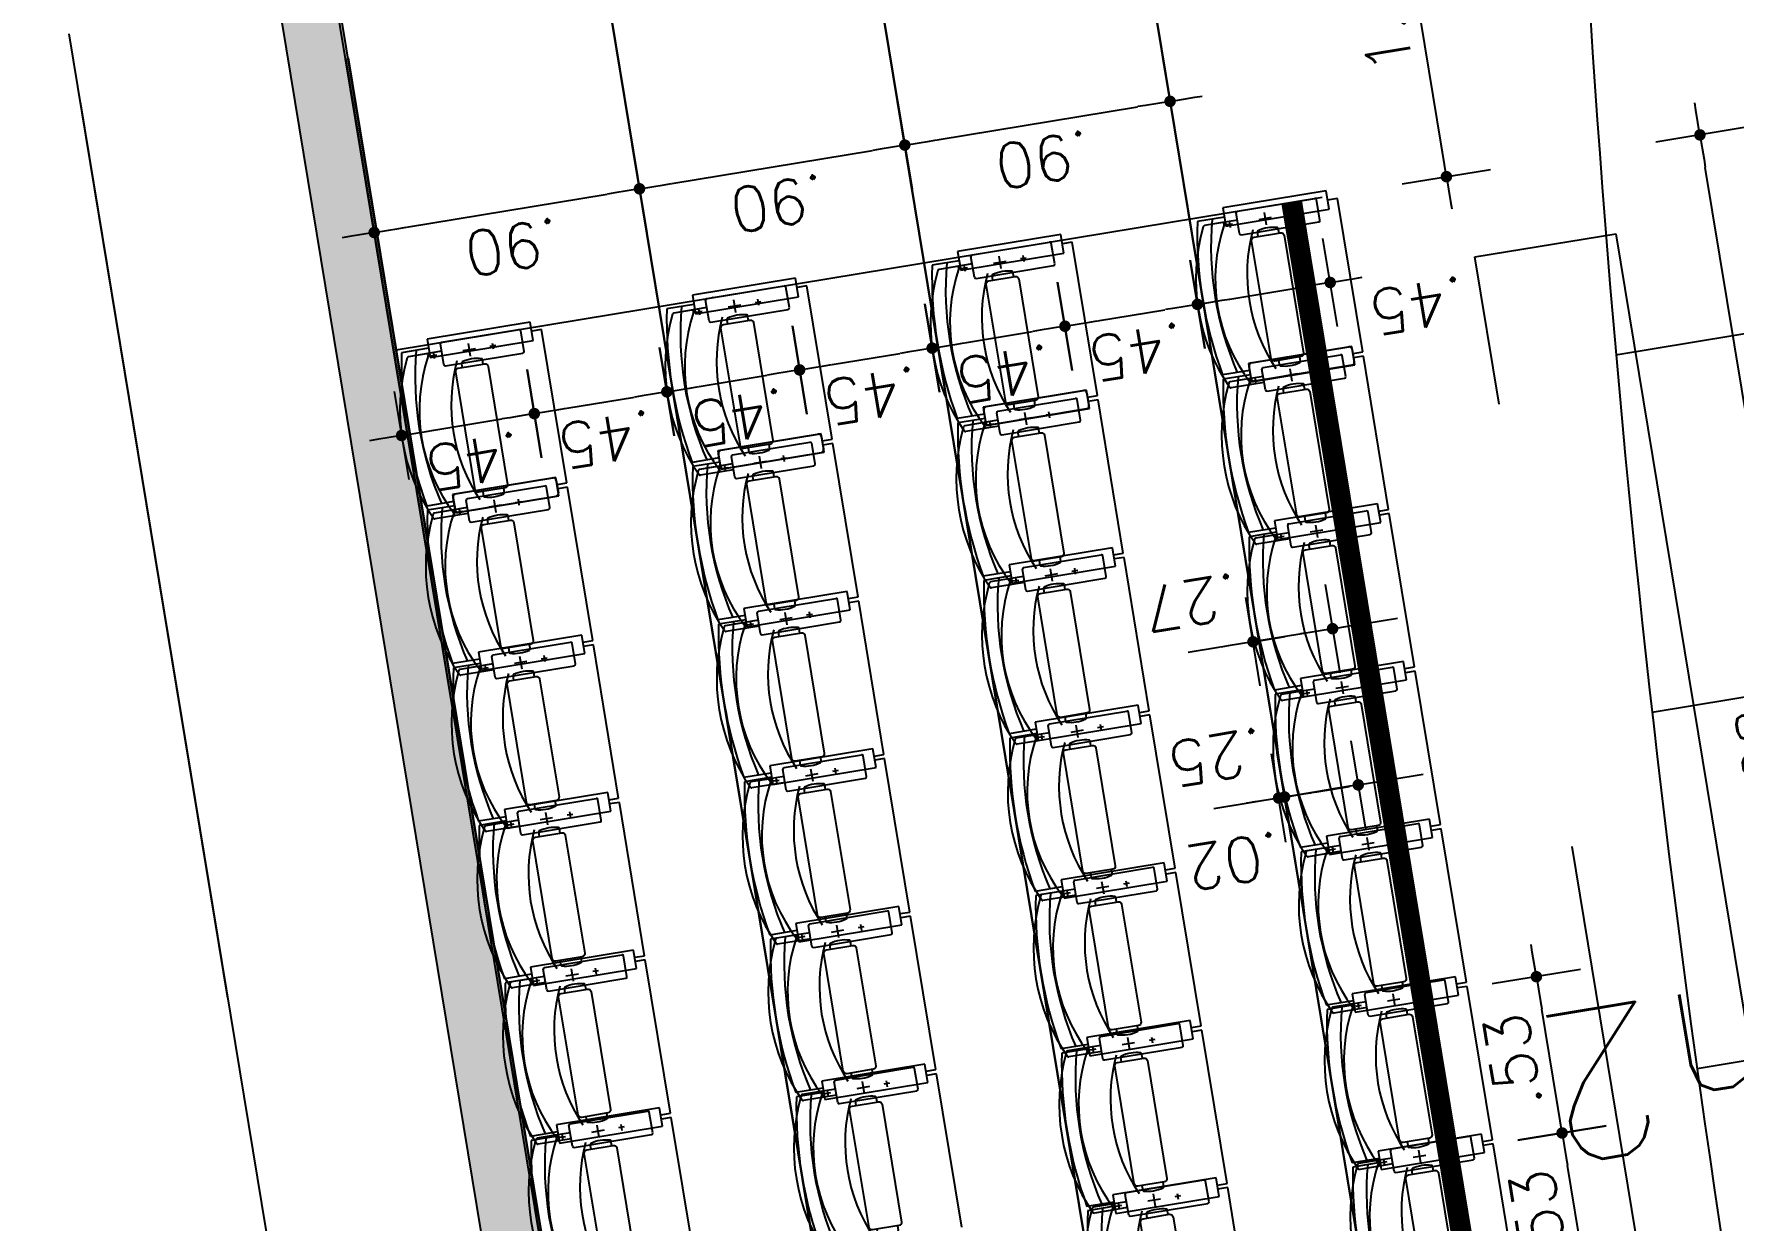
# Model space of a CAD drawing. Header units: millimetres. Extents: x 33242 to 33523, y 51624 to 51793.
# Drawn here: x 33270.62 to 33276.31, y 51650.98 to 51654.95 of the extents above; entities that cross this region are included whole.
import ezdxf

# ---------------------------------------------------------------- set-up
doc = ezdxf.new("R2010")
doc.units = ezdxf.units.MM
doc.header["$LTSCALE"] = 0.5
doc.linetypes.add('ACAD_ISO02W100', pattern=[15, 12, -3])
doc.linetypes.add('CACHE', pattern=[0.375, 0.25, -0.125])
doc.layers.get('0').update_dxf_attribs({"linetype": 'CONTINUOUS'})
for name, color, linetype in [('02-MURS-PORTEUR', 1, 'CONTINUOUS'), ('08-EQUI-MEUBLE', 8, 'CONTINUOUS'), ('10-ANN-SURF', 62, 'CONTINUOUS'), ('14-HACH-MURS', 253, 'CONTINUOUS'), ('QG-ACCOUDOIRS', 12, 'CONTINUOUS'), ('QG-ALLÉE', 86, 'CACHE'), ('QG-BLOCN', 12, 'CONTINUOUS'), ('QGI-AMO', 84, 'CONTINUOUS'), ('QGI-IMP-COT ALLEE', 7, 'CONTINUOUS')]:
    doc.layers.add(name, color=color, linetype=linetype)
doc.styles.add('COT', font='romans.shx')
doc.styles.add('SURF', font='romans.shx', dxfattribs={"height": 0.5})
doc.dimstyles.new('QGI-FAUTEUIL', dxfattribs={"dimtxt": 0.15, "dimasz": 0.11, "dimexe": 0, "dimexo": 0, "dimgap": 0.05, "dimtad": 1, "dimzin": 4, "dimdsep": 46, "dimtxsty": 'COT', "dimblk1": 'COTBLOC', "dimblk2": 'COTBLOC', "dimsah": 1, "dimcen": -0.1, "dimse1": 1, "dimse2": 1, "dimadec": 0, "dimazin": 0, "dimtfac": 1, "dimtmove": 2, "dimatfit": 3, "dimldrblk": 'COTBLOC', "dimfxl": 0, "dimtolj": 1, "dimarcsym": 0})

# ---------------------------------------------------------------- blocks, each defined once
blk = doc.blocks.new('AD')
for p, q in [((28, 38.33), (22, 38.33)), ((22, 38.33), (22, 3.33)), ((28, 3.33), (28, 38.33)), ((22, 3.33), (28, 3.33))]:
    blk.add_line(p, q)
blk = doc.blocks.new('AG')
blk.add_lwpolyline([(-28, 4.33), (-28, 37.33, -0.414214), (-27, 38.33), (-23, 38.33, -0.414214), (-22, 37.33), (-22, 4.33, -0.414214), (-23, 3.33), (-27, 3.33, -0.414214)], format="xyb", close=True)
blk = doc.blocks.new('COTBLOC')
for p, q in [((0, -1.3608), (0, 1.3608)), ((-0.76, 0), (-0.99, 0)), ((0, 0), (-0.76, 0)), ((0, 0), (0.76, 0)), ((0.76, 0), (0.99, 0))]:
    blk.add_line(p, q)
at = {"const_width": 0.15}
blk.add_lwpolyline([(-0.1, 0, 1), (0.1, 0, 1)], format="xyb", close=True, dxfattribs=at)
blk = doc.blocks.new('*D124')
at = {"layer": 'QGI-IMP-COT ALLEE', "color": 0, "lineweight": -2}
blk.add_line((33277.4759, 51650.5959), (33276.1068, 51658.9104), dxfattribs=at)
at = {"layer": 'QGI-IMP-COT ALLEE', "color": 0, "lineweight": -2, "xscale": 0.11, "yscale": 0.11, "zscale": 0.11}
for p, rotation in [((33276.0889, 51659.019), 99.35057366943255), ((33277.4937, 51650.4874), 279.3505736694325)]:
    blk.add_blockref('COTBLOC', p, dxfattribs=dict(at, rotation=rotation))
at = {"layer": 'QGI-IMP-COT ALLEE', "color": 0, "lineweight": -3, "insert": (33276.668, 51654.7329), "char_height": 0.15, "attachment_point": 5, "rotation": 99.3506, "style": 'COT'}
blk.add_mtext('\\A1;8.65', dxfattribs=at)
blk = doc.blocks.new('*D125')
at = {"layer": 'QGI-IMP-COT ALLEE', "color": 0, "lineweight": -2}
blk.add_line((33275.3285, 51654.5798), (33275.1693, 51655.5464), dxfattribs=at)
at = {"layer": 'QGI-IMP-COT ALLEE', "color": 0, "lineweight": -2, "xscale": 0.11, "yscale": 0.11, "zscale": 0.11}
for p, rotation in [((33275.1515, 51655.655), 99.35059935256359), ((33275.3464, 51654.4713), 279.3505993525636)]:
    blk.add_blockref('COTBLOC', p, dxfattribs=dict(at, rotation=rotation))
at = {"layer": 'QGI-IMP-COT ALLEE', "color": 0, "lineweight": -3, "insert": (33275.1256, 51655.0428), "char_height": 0.15, "attachment_point": 5, "rotation": 99.3506, "style": 'COT'}
blk.add_mtext('\\A1;1.20', dxfattribs=at)
blk = doc.blocks.new('*D126')
at = {"layer": 'QGI-IMP-COT ALLEE', "color": 0, "lineweight": -2}
blk.add_line((33272.7538, 51654.4487), (33273.4247, 51654.5592), dxfattribs=at)
at = {"layer": 'QGI-IMP-COT ALLEE', "color": 0, "lineweight": -2, "xscale": 0.11, "yscale": 0.11, "zscale": 0.11}
for p, rotation in [((33273.5333, 51654.577), 9.350573669432544), ((33272.6452, 51654.4308), 189.3505736694325)]:
    blk.add_blockref('COTBLOC', p, dxfattribs=dict(at, rotation=rotation))
at = {"layer": 'QGI-IMP-COT ALLEE', "color": 0, "lineweight": -3, "insert": (33273.1096, 51654.3806), "char_height": 0.15, "attachment_point": 5, "rotation": 189.3506, "style": 'COT'}
blk.add_mtext('\\A1;.90', dxfattribs=at)
blk = doc.blocks.new('*D127')
at = {"layer": 'QGI-IMP-COT ALLEE', "color": 0, "lineweight": -2}
blk.add_line((33273.2898, 51653.8427), (33273.5163, 51653.88), dxfattribs=at)
at = {"layer": 'QGI-IMP-COT ALLEE', "color": 0, "lineweight": -2, "xscale": 0.11, "yscale": 0.11, "zscale": 0.11}
for p, rotation in [((33273.6248, 51653.8978), 9.350573669432544), ((33273.1813, 51653.8248), 189.3505736694325)]:
    blk.add_blockref('COTBLOC', p, dxfattribs=dict(at, rotation=rotation))
at = {"layer": 'QGI-IMP-COT ALLEE', "color": 0, "lineweight": -3, "insert": (33273.4234, 51653.738), "char_height": 0.15, "attachment_point": 5, "rotation": 189.3506, "style": 'COT'}
blk.add_mtext('\\A1;.45', dxfattribs=at)
blk = doc.blocks.new('*D134')
at = {"layer": 'QGI-IMP-COT ALLEE', "color": 0, "lineweight": -2}
for p, q in [((33274.9131, 51652.4137), (33275.0216, 51652.4316)), ((33274.6763, 51652.3747), (33274.5677, 51652.3569)), ((33274.8046, 51652.3959), (33274.7848, 51652.3926))]:
    blk.add_line(p, q, dxfattribs=at)
at = {"layer": 'QGI-IMP-COT ALLEE', "color": 0, "lineweight": -2, "xscale": 0.11, "yscale": 0.11, "zscale": 0.11}
for p, rotation in [((33274.7848, 51652.3926), 9.350573669432544), ((33274.8046, 51652.3959), 189.3505736694325)]:
    blk.add_blockref('COTBLOC', p, dxfattribs=dict(at, rotation=rotation))
at = {"layer": 'QGI-IMP-COT ALLEE', "color": 0, "lineweight": -3, "insert": (33274.6345, 51652.1803), "char_height": 0.15, "attachment_point": 5, "rotation": 189.3506, "style": 'COT'}
blk.add_mtext('\\A1;.02', dxfattribs=at)
blk = doc.blocks.new('*D135')
at = {"layer": 'QGI-IMP-COT ALLEE', "color": 0, "lineweight": -2}
for p, q in [((33275.1598, 51652.4544), (33275.2683, 51652.4722)), ((33275.0512, 51652.4365), (33274.8046, 51652.3959)), ((33274.696, 51652.378), (33274.5875, 51652.3601))]:
    blk.add_line(p, q, dxfattribs=at)
at = {"layer": 'QGI-IMP-COT ALLEE', "color": 0, "lineweight": -2, "xscale": 0.11, "yscale": 0.11, "zscale": 0.11}
for p, rotation in [((33275.0512, 51652.4365), 189.3505736694325), ((33274.8046, 51652.3959), 9.350573669432544)]:
    blk.add_blockref('COTBLOC', p, dxfattribs=dict(at, rotation=rotation))
at = {"layer": 'QGI-IMP-COT ALLEE', "color": 0, "lineweight": -3, "insert": (33274.5773, 51652.5281), "char_height": 0.15, "attachment_point": 5, "rotation": 189.3506, "style": 'COT'}
blk.add_mtext('\\A1;.25', dxfattribs=at)
blk = doc.blocks.new('F-NEC45')
for p, q in [((9.2, 27.5), (20.43, 27.5)), ((9.2, 27.5), (20.43, 27.5)), ((-3.82, 21), (-3.82, 22.6)), ((3.22, 21), (3.22, 22.59)), ((-3.82, -21), (-3.82, -22.6)), ((3.22, -21), (3.22, -22.59)), ((9.2, -27.5), (20.43, -27.5)), ((14.27, -27.5), (20.43, -27.5))]:
    blk.add_line(p, q)
blk.add_lwpolyline([(5.65, 20), (5.65, -20, -0.414214), (4.65, -21), (-4.35, -21, -0.414214), (-5.35, -20), (-5.35, 20, -0.414214), (-4.35, 21), (4.65, 21, -0.414214)], format="xyb", close=True)
for centre, radius, start, end in [((-3.52, 22.6), 0.302, 105.8047, 180), ((-0.32, 11.28), 12.07, 74.0589, 105.8047), ((2.91, 22.59), 0.302, 0, 74.0589), ((-47.35, 0), 57.05, 335.6745, 24.3254), ((14.27, 27), 0.5, 90, 207.9796), ((-36.55, 0), 57.05, 332.0204, 27.9796), ((20.43, 27), 0.5, 25.3554, 90), ((-36.55, 0), 63.55, 334.6446, 25.3554), ((-3.52, -22.6), 0.302, 180, 254.1953), ((2.91, -22.59), 0.302, 285.9411, 0), ((-0.32, -11.28), 12.07, 254.1953, 285.9411), ((14.27, -27), 0.5, 152.0204, 270), ((20.43, -27), 0.5, 270, 334.6446)]:
    blk.add_arc(centre, radius, start, end)
blk = doc.blocks.new('*D136')
at = {"layer": 'QGI-IMP-COT ALLEE', "color": 0, "lineweight": -2}
blk.add_line((33276.8726, 51650.4966), (33276.213, 51654.5025), dxfattribs=at)
at = {"layer": 'QGI-IMP-COT ALLEE', "color": 0, "lineweight": -2, "xscale": 0.11, "yscale": 0.11, "zscale": 0.11}
for p, rotation in [((33276.1951, 51654.611), 99.35057366943255), ((33276.8905, 51650.3881), 279.3505736694325)]:
    blk.add_blockref('COTBLOC', p, dxfattribs=dict(at, rotation=rotation))
at = {"layer": 'QGI-IMP-COT ALLEE', "color": 0, "lineweight": -3, "insert": (33276.4194, 51652.4792), "char_height": 0.15, "attachment_point": 5, "rotation": 99.3506, "style": 'COT'}
blk.add_mtext('\\A1;4.28', dxfattribs=at)
blk = doc.blocks.new('*D137')
at = {"layer": 'QGI-IMP-COT ALLEE', "color": 0, "lineweight": -2}
blk.add_line((33275.7157, 51651.3803), (33275.6653, 51651.6862), dxfattribs=at)
at = {"layer": 'QGI-IMP-COT ALLEE', "color": 0, "lineweight": -2, "xscale": 0.11, "yscale": 0.11, "zscale": 0.11}
for p, rotation in [((33275.6475, 51651.7947), 99.35057366943255), ((33275.7336, 51651.2718), 279.3505736694325)]:
    blk.add_blockref('COTBLOC', p, dxfattribs=dict(at, rotation=rotation))
at = {"layer": 'QGI-IMP-COT ALLEE', "color": 0, "lineweight": -3, "insert": (33275.5672, 51651.513), "char_height": 0.15, "attachment_point": 5, "rotation": 99.3506, "style": 'COT'}
blk.add_mtext('\\A1;.53', dxfattribs=at)
blk = doc.blocks.new('*D138')
at = {"layer": 'QGI-IMP-COT ALLEE', "color": 0, "lineweight": -2}
blk.add_line((33275.8018, 51650.8574), (33275.7515, 51651.1633), dxfattribs=at)
at = {"layer": 'QGI-IMP-COT ALLEE', "color": 0, "lineweight": -2, "xscale": 0.11, "yscale": 0.11, "zscale": 0.11}
for p, rotation in [((33275.7336, 51651.2718), 99.35057366943255), ((33275.8197, 51650.7489), 279.3505736694325)]:
    blk.add_blockref('COTBLOC', p, dxfattribs=dict(at, rotation=rotation))
at = {"layer": 'QGI-IMP-COT ALLEE', "color": 0, "lineweight": -3, "insert": (33275.6533, 51650.99), "char_height": 0.15, "attachment_point": 5, "rotation": 99.3506, "style": 'COT'}
blk.add_mtext('\\A1;.53', dxfattribs=at)
blk = doc.blocks.new('A-NEC45')
for p, q in [((-18.05, 3.5), (-18.05, -3.5)), ((8.7, 4), (-17.55, 4)), ((9.2, 3.5), (9.2, -3.5)), ((8.7, -4), (-17.55, -4))]:
    blk.add_line(p, q)
at = {"color": 7, "lineweight": -3}
for p, q in [((-8.99, 0), (-7.01, 0)), ((-8, -0.99), (-8, 0.99)), ((-2.12, 0), (2.12, 0)), ((0, -2.12), (0, 2.12)), ((11.01, 0), (12.99, 0)), ((12, -0.99), (12, 0.99))]:
    blk.add_line(p, q, dxfattribs=at)
for centre, radius, start, end in [((-17.55, 3.5), 0.5, 90, 180), ((8.7, 3.5), 0.5, 0, 90), ((-17.55, -3.5), 0.5, 180, 270), ((-6.88, 0), 14.2, 343.4955, 343.6694), ((8.7, -3.5), 0.5, 270, 0)]:
    blk.add_arc(centre, radius, start, end)
blk = doc.blocks.new('*D141')
at = {"layer": 'QGI-IMP-COT ALLEE', "color": 0, "lineweight": -2}
for p, q in [((33275.0737, 51652.9769), (33275.1823, 51652.9948)), ((33274.9652, 51652.959), (33274.6988, 51652.9152)), ((33274.5902, 51652.8973), (33274.4817, 51652.8794))]:
    blk.add_line(p, q, dxfattribs=at)
at = {"layer": 'QGI-IMP-COT ALLEE', "color": 0, "lineweight": -2, "xscale": 0.11, "yscale": 0.11, "zscale": 0.11}
for p, rotation in [((33274.9652, 51652.959), 189.3505736694325), ((33274.6988, 51652.9152), 9.350573669432544)]:
    blk.add_blockref('COTBLOC', p, dxfattribs=dict(at, rotation=rotation))
at = {"layer": 'QGI-IMP-COT ALLEE', "color": 0, "lineweight": -3, "insert": (33274.4921, 51653.0451), "char_height": 0.15, "attachment_point": 5, "rotation": 189.3506, "style": 'COT'}
blk.add_mtext('\\A1;.27', dxfattribs=at)
blk = doc.blocks.new('*D142')
at = {"layer": 'QGI-IMP-COT ALLEE', "color": 0, "lineweight": -2}
blk.add_line((33273.6418, 51654.5949), (33274.3128, 51654.7054), dxfattribs=at)
at = {"layer": 'QGI-IMP-COT ALLEE', "color": 0, "lineweight": -2, "xscale": 0.11, "yscale": 0.11, "zscale": 0.11}
for p, rotation in [((33274.4213, 51654.7233), 9.350573669432544), ((33273.5333, 51654.577), 189.3505736694325)]:
    blk.add_blockref('COTBLOC', p, dxfattribs=dict(at, rotation=rotation))
at = {"layer": 'QGI-IMP-COT ALLEE', "color": 0, "lineweight": -3, "insert": (33273.9976, 51654.5268), "char_height": 0.15, "attachment_point": 5, "rotation": 189.3506, "style": 'COT'}
blk.add_mtext('\\A1;.90', dxfattribs=at)
blk = doc.blocks.new('*D143')
at = {"layer": 'QGI-IMP-COT ALLEE', "color": 0, "lineweight": -2}
blk.add_line((33274.6214, 51654.0619), (33274.8488, 51654.0994), dxfattribs=at)
at = {"layer": 'QGI-IMP-COT ALLEE', "color": 0, "lineweight": -2, "xscale": 0.11, "yscale": 0.11, "zscale": 0.11}
for p, rotation in [((33274.9574, 51654.1173), 9.350573669432544), ((33274.5129, 51654.0441), 189.3505736694325)]:
    blk.add_blockref('COTBLOC', p, dxfattribs=dict(at, rotation=rotation))
at = {"layer": 'QGI-IMP-COT ALLEE', "color": 0, "lineweight": -3, "insert": (33275.2516, 51654.039), "char_height": 0.15, "attachment_point": 5, "rotation": 189.3506, "style": 'COT'}
blk.add_mtext('\\A1;.45', dxfattribs=at)
blk = doc.blocks.new('*D144')
at = {"layer": 'QGI-IMP-COT ALLEE', "color": 0, "lineweight": -2}
blk.add_line((33274.1779, 51653.9889), (33274.4043, 51654.0262), dxfattribs=at)
at = {"layer": 'QGI-IMP-COT ALLEE', "color": 0, "lineweight": -2, "xscale": 0.11, "yscale": 0.11, "zscale": 0.11}
for p, rotation in [((33274.5129, 51654.0441), 9.350573669432544), ((33274.0693, 51653.971), 189.3505736694325)]:
    blk.add_blockref('COTBLOC', p, dxfattribs=dict(at, rotation=rotation))
at = {"layer": 'QGI-IMP-COT ALLEE', "color": 0, "lineweight": -3, "insert": (33274.3114, 51653.8842), "char_height": 0.15, "attachment_point": 5, "rotation": 189.3506, "style": 'COT'}
blk.add_mtext('\\A1;.45', dxfattribs=at)
blk = doc.blocks.new('*D145')
at = {"layer": 'QGI-IMP-COT ALLEE', "color": 0, "lineweight": -2}
blk.add_line((33273.7334, 51653.9157), (33273.9608, 51653.9532), dxfattribs=at)
at = {"layer": 'QGI-IMP-COT ALLEE', "color": 0, "lineweight": -2, "xscale": 0.11, "yscale": 0.11, "zscale": 0.11}
for p, rotation in [((33274.0693, 51653.971), 9.350573669432544), ((33273.6248, 51653.8978), 189.3505736694325)]:
    blk.add_blockref('COTBLOC', p, dxfattribs=dict(at, rotation=rotation))
at = {"layer": 'QGI-IMP-COT ALLEE', "color": 0, "lineweight": -3, "insert": (33273.8674, 51653.8111), "char_height": 0.15, "attachment_point": 5, "rotation": 189.3506, "style": 'COT'}
blk.add_mtext('\\A1;.45', dxfattribs=at)
blk = doc.blocks.new('*D147')
at = {"layer": 'QGI-IMP-COT ALLEE', "color": 0, "lineweight": -2}
blk.add_line((33271.8657, 51654.3025), (33272.5367, 51654.4129), dxfattribs=at)
at = {"layer": 'QGI-IMP-COT ALLEE', "color": 0, "lineweight": -2, "xscale": 0.11, "yscale": 0.11, "zscale": 0.11}
for p, rotation in [((33272.6452, 51654.4308), 9.350573669432544), ((33271.7572, 51654.2846), 189.3505736694325)]:
    blk.add_blockref('COTBLOC', p, dxfattribs=dict(at, rotation=rotation))
at = {"layer": 'QGI-IMP-COT ALLEE', "color": 0, "lineweight": -3, "insert": (33272.2215, 51654.2344), "char_height": 0.15, "attachment_point": 5, "rotation": 189.3506, "style": 'COT'}
blk.add_mtext('\\A1;.90', dxfattribs=at)
blk = doc.blocks.new('*D148')
at = {"layer": 'QGI-IMP-COT ALLEE', "color": 0, "lineweight": -2}
blk.add_line((33271.9573, 51653.6233), (33272.1847, 51653.6607), dxfattribs=at)
at = {"layer": 'QGI-IMP-COT ALLEE', "color": 0, "lineweight": -2, "xscale": 0.11, "yscale": 0.11, "zscale": 0.11}
for p, rotation in [((33272.2932, 51653.6786), 9.350573669432544), ((33271.8488, 51653.6054), 189.3505736694325)]:
    blk.add_blockref('COTBLOC', p, dxfattribs=dict(at, rotation=rotation))
at = {"layer": 'QGI-IMP-COT ALLEE', "color": 0, "lineweight": -3, "insert": (33272.0913, 51653.5186), "char_height": 0.15, "attachment_point": 5, "rotation": 189.3506, "style": 'COT'}
blk.add_mtext('\\A1;.45', dxfattribs=at)
blk = doc.blocks.new('*D149')
at = {"layer": 'QGI-IMP-COT ALLEE', "color": 0, "lineweight": -2}
blk.add_line((33272.8453, 51653.7695), (33273.0727, 51653.8069), dxfattribs=at)
at = {"layer": 'QGI-IMP-COT ALLEE', "color": 0, "lineweight": -2, "xscale": 0.11, "yscale": 0.11, "zscale": 0.11}
for p, rotation in [((33273.1813, 51653.8248), 9.350573669432544), ((33272.7368, 51653.7516), 189.3505736694325)]:
    blk.add_blockref('COTBLOC', p, dxfattribs=dict(at, rotation=rotation))
at = {"layer": 'QGI-IMP-COT ALLEE', "color": 0, "lineweight": -3, "insert": (33272.9793, 51653.6649), "char_height": 0.15, "attachment_point": 5, "rotation": 189.3506, "style": 'COT'}
blk.add_mtext('\\A1;.45', dxfattribs=at)
blk = doc.blocks.new('*D150')
at = {"layer": 'QGI-IMP-COT ALLEE', "color": 0, "lineweight": -2}
blk.add_line((33272.4018, 51653.6964), (33272.6283, 51653.7337), dxfattribs=at)
at = {"layer": 'QGI-IMP-COT ALLEE', "color": 0, "lineweight": -2, "xscale": 0.11, "yscale": 0.11, "zscale": 0.11}
for p, rotation in [((33272.7368, 51653.7516), 9.350573669432544), ((33272.2932, 51653.6786), 189.3505736694325)]:
    blk.add_blockref('COTBLOC', p, dxfattribs=dict(at, rotation=rotation))
at = {"layer": 'QGI-IMP-COT ALLEE', "color": 0, "lineweight": -3, "insert": (33272.5353, 51653.5918), "char_height": 0.15, "attachment_point": 5, "rotation": 189.3506, "style": 'COT'}
blk.add_mtext('\\A1;.45', dxfattribs=at)

msp = doc.modelspace()

# ---------------------------------------------------------------- hatches: boundary and pattern name
at = {"layer": '14-HACH-MURS'}
h = msp.add_hatch(color=256, dxfattribs=at)
h.paths.add_polyline_path([(33284.0087, 51640.6285), (33283.8114, 51640.596), (33283.7968, 51640.6848), (33266.9666, 51637.9135), (33265.2241, 51642.8752), (33265.1643, 51643.2386), (33265.0799, 51643.2088), (33265.0136, 51643.3975), (33265.1313, 51643.4392), (33264.8203, 51645.3276), (33263.8336, 51645.1651), (33263.7849, 51645.4611), (33264.7716, 51645.6236), (33263.8838, 51651.0153), (33262.897, 51650.8528), (33262.8483, 51651.1488), (33263.835, 51651.3113), (33263.5241, 51653.1996), (33256.468, 51653.2796), (33256.435, 51653.48), (33263.4911, 51653.4), (33263.4312, 51653.7636), (33263.4874, 51658.7175), (33263.4484, 51658.9543), (33263.6457, 51658.9868), (33263.6847, 51658.75), (33274.7159, 51660.5664), (33274.7484, 51660.3691), (33271.6865, 51659.8649), (33271.6325, 51655.0963), (33273.4197, 51644.2425), (33275.1008, 51639.4556), (33281.3962, 51640.4922), (33281.3653, 51640.6797), (33281.5627, 51640.7122), (33281.5935, 51640.5247), (33283.7643, 51640.8821), (33283.7334, 51641.0696), (33283.9308, 51641.1021)])
h.paths.add_polyline_path([(33274.9004, 51639.4226), (33267.0997, 51638.1381), (33265.4186, 51642.925), (33263.6314, 51653.7788), (33263.6854, 51658.5474), (33271.4861, 51659.8319), (33271.4323, 51655.0811), (33273.2252, 51644.1927)], flags=16)

# ---------------------------------------------------------------- linework, layer by layer
at = {"layer": '02-MURS-PORTEUR', "color": 4}
for p, q in [((33276.0377, 51644.9072), (33274.2879, 51655.5336)), ((33275.1496, 51644.761), (33273.3998, 51655.3873)), ((33274.3253, 51655.3061), (33276.0751, 51644.6797)), ((33274.2616, 51644.6148), (33272.5118, 51655.2411)), ((33273.4373, 51655.1599), (33275.1871, 51644.5335)), ((33272.5493, 51655.0136), (33274.299, 51644.3873))]:
    msp.add_line(p, q, dxfattribs=at)
at = {"layer": '02-MURS-PORTEUR'}
for p, q in [((33271.4323, 51655.0811), (33273.2252, 51644.1927)), ((33273.3822, 51644.47), (33271.6325, 51655.0963)), ((33273.3822, 51644.47), (33271.6699, 51654.8688)), ((33271.6699, 51654.8688), (33273.4197, 51644.2425))]:
    msp.add_line(p, q, dxfattribs=at)
at = {"layer": '02-MURS-PORTEUR', "color": 8, "linetype": 'ACAD_ISO02W100'}
for p, q in [((33273.3735, 51644.4685), (33271.6238, 51655.0949)), ((33272.4855, 51644.3223), (33270.7357, 51654.9487)), ((33271.6612, 51654.8674), (33273.411, 51644.2411)), ((33270.7732, 51654.7212), (33272.5229, 51644.0948)), ((33275.914, 51653.8758), (33276.9647, 51654.0488)), ((33276.0349, 51652.6795), (33277.1597, 51652.8647)), ((33276.1854, 51651.4881), (33277.3546, 51651.6807))]:
    msp.add_line(p, q, dxfattribs=at)
msp.add_lwpolyline([(33277.2128, 51646.3873), (33276.7417, 51646.3097), (33275.442, 51654.2029), (33275.9131, 51654.2804)], close=True, dxfattribs=at)
at = {"layer": '02-MURS-PORTEUR', "color": 4}
msp.add_arc((33323.7278, 51658.1004), 48, 180.74302, 197.95813, dxfattribs=at)
at = {"layer": '08-EQUI-MEUBLE'}
for p, q in [((33274.9816, 51654.3983), (33274.9487, 51654.3929)), ((33275.066, 51653.8852), (33274.9816, 51654.3983)), ((33274.6034, 51654.3361), (33274.5126, 51654.3211)), ((33274.0935, 51654.2521), (33274.0607, 51654.2467)), ((33274.178, 51653.739), (33274.0935, 51654.2521)), ((33273.7153, 51654.1898), (33273.6246, 51654.1749)), ((33273.2055, 51654.1059), (33273.1726, 51654.1005)), ((33273.29, 51653.5928), (33273.2055, 51654.1059)), ((33272.8273, 51654.0436), (33272.7365, 51654.0287)), ((33272.3174, 51653.9597), (33272.2846, 51653.9542)), ((33272.4019, 51653.4466), (33272.3174, 51653.9597)), ((33271.9392, 51653.8974), (33271.8485, 51653.8824)), ((33275.0332, 51653.8798), (33275.066, 51653.8852)), ((33275.0684, 51653.8712), (33275.0355, 51653.8657)), ((33275.1529, 51653.3581), (33275.0684, 51653.8712)), ((33274.6878, 51653.823), (33274.5971, 51653.808)), ((33274.6902, 51653.8089), (33274.5994, 51653.7939)), ((33274.1452, 51653.7336), (33274.178, 51653.739)), ((33274.1803, 51653.7249), (33274.1475, 51653.7195)), ((33274.2648, 51653.2118), (33274.1803, 51653.7249)), ((33273.7998, 51653.6767), (33273.7091, 51653.6618)), ((33273.8021, 51653.6626), (33273.7114, 51653.6477)), ((33273.2571, 51653.5874), (33273.29, 51653.5928)), ((33273.2923, 51653.5787), (33273.2594, 51653.5733)), ((33273.3768, 51653.0656), (33273.2923, 51653.5787)), ((33272.9118, 51653.5305), (33272.821, 51653.5156)), ((33272.9141, 51653.5164), (33272.8233, 51653.5015)), ((33272.3691, 51653.4412), (33272.4019, 51653.4466)), ((33272.4042, 51653.4325), (33272.3714, 51653.4271)), ((33272.4887, 51652.9194), (33272.4042, 51653.4325)), ((33272.0237, 51653.3843), (33271.933, 51653.3693)), ((33272.026, 51653.3702), (33271.9353, 51653.3553)), ((33275.12, 51653.3527), (33275.1529, 51653.3581)), ((33275.1552, 51653.344), (33275.1223, 51653.3386)), ((33275.2397, 51652.8309), (33275.1552, 51653.344)), ((33274.7747, 51653.2958), (33274.6839, 51653.2808)), ((33274.777, 51653.2817), (33274.6862, 51653.2667)), ((33274.232, 51653.2064), (33274.2648, 51653.2118)), ((33273.8866, 51653.1496), (33273.7959, 51653.1346)), ((33274.2671, 51653.1977), (33274.2343, 51653.1923)), ((33274.3516, 51652.6846), (33274.2671, 51653.1977)), ((33273.8889, 51653.1355), (33273.7982, 51653.1205)), ((33273.3439, 51653.0602), (33273.3768, 51653.0656)), ((33273.3791, 51653.0515), (33273.3462, 51653.0461)), ((33273.4636, 51652.5384), (33273.3791, 51653.0515)), ((33272.9986, 51653.0033), (33272.9078, 51652.9884)), ((33273.0009, 51652.9892), (33272.9102, 51652.9743)), ((33272.4559, 51652.914), (33272.4887, 51652.9194)), ((33272.491, 51652.9053), (33272.4582, 51652.8999)), ((33272.5755, 51652.3922), (33272.491, 51652.9053)), ((33272.1105, 51652.8571), (33272.0198, 51652.8422)), ((33272.1128, 51652.843), (33272.0221, 51652.8281)), ((33275.2068, 51652.8255), (33275.2397, 51652.8309)), ((33275.242, 51652.8168), (33275.2091, 51652.8114)), ((33275.3265, 51652.3037), (33275.242, 51652.8168)), ((33274.8615, 51652.7686), (33274.7707, 51652.7537)), ((33274.8638, 51652.7545), (33274.773, 51652.7396)), ((33274.3188, 51652.6792), (33274.3516, 51652.6846)), ((33274.3539, 51652.6706), (33274.3211, 51652.6651)), ((33274.4384, 51652.1575), (33274.3539, 51652.6706)), ((33273.9734, 51652.6224), (33273.8827, 51652.6074)), ((33273.9757, 51652.6083), (33273.885, 51652.5933)), ((33273.4307, 51652.533), (33273.4636, 51652.5384)), ((33273.4659, 51652.5243), (33273.433, 51652.5189)), ((33273.5504, 51652.0112), (33273.4659, 51652.5243)), ((33273.0854, 51652.4761), (33272.9946, 51652.4612)), ((33273.0877, 51652.462), (33272.997, 51652.4471)), ((33272.5427, 51652.3868), (33272.5755, 51652.3922)), ((33272.5779, 51652.3781), (33272.545, 51652.3727)), ((33272.6623, 51651.865), (33272.5779, 51652.3781)), ((33272.1973, 51652.3299), (33272.1066, 51652.315)), ((33272.1997, 51652.3158), (33272.1089, 51652.3009)), ((33275.2936, 51652.2983), (33275.3265, 51652.3037)), ((33274.9483, 51652.2414), (33274.8575, 51652.2265)), ((33275.3288, 51652.2896), (33275.2959, 51652.2842)), ((33275.4133, 51651.7765), (33275.3288, 51652.2896)), ((33274.9506, 51652.2273), (33274.8599, 51652.2124)), ((33274.4056, 51652.1521), (33274.4384, 51652.1575)), ((33274.4407, 51652.1434), (33274.4079, 51652.138)), ((33274.5252, 51651.6303), (33274.4407, 51652.1434)), ((33274.0602, 51652.0952), (33273.9695, 51652.0802)), ((33274.0625, 51652.0811), (33273.9718, 51652.0661)), ((33273.5175, 51652.0058), (33273.5504, 51652.0112)), ((33273.1722, 51651.949), (33273.0815, 51651.934)), ((33273.5527, 51651.9971), (33273.5199, 51651.9917)), ((33273.6372, 51651.484), (33273.5527, 51651.9971)), ((33273.1745, 51651.9349), (33273.0838, 51651.9199)), ((33272.6295, 51651.8596), (33272.6623, 51651.865)), ((33272.6647, 51651.8509), (33272.6318, 51651.8455)), ((33272.7491, 51651.3378), (33272.6647, 51651.8509)), ((33272.2841, 51651.8027), (33272.1934, 51651.7878)), ((33272.2865, 51651.7886), (33272.1957, 51651.7737)), ((33275.3804, 51651.7711), (33275.4133, 51651.7765)), ((33275.4156, 51651.7624), (33275.3827, 51651.757)), ((33275.5001, 51651.2493), (33275.4156, 51651.7624)), ((33275.0351, 51651.7142), (33274.9443, 51651.6993)), ((33275.0374, 51651.7001), (33274.9467, 51651.6852)), ((33274.4924, 51651.6249), (33274.5252, 51651.6303)), ((33274.5276, 51651.6162), (33274.4947, 51651.6108)), ((33274.612, 51651.1031), (33274.5276, 51651.6162)), ((33274.147, 51651.568), (33274.0563, 51651.5531)), ((33274.1494, 51651.5539), (33274.0586, 51651.539)), ((33273.6043, 51651.4786), (33273.6372, 51651.484)), ((33273.6395, 51651.4699), (33273.6067, 51651.4645)), ((33273.724, 51650.9569), (33273.6395, 51651.4699)), ((33273.259, 51651.4218), (33273.1683, 51651.4068)), ((33273.2613, 51651.4077), (33273.1706, 51651.3927)), ((33272.7163, 51651.3324), (33272.7491, 51651.3378)), ((33272.7515, 51651.3237), (33272.7186, 51651.3183)), ((33272.836, 51650.8106), (33272.7515, 51651.3237)), ((33272.371, 51651.2755), (33272.2802, 51651.2606)), ((33272.3733, 51651.2614), (33272.2825, 51651.2465)), ((33275.4672, 51651.2439), (33275.5001, 51651.2493)), ((33275.5024, 51651.2352), (33275.4696, 51651.2298)), ((33275.5869, 51650.7221), (33275.5024, 51651.2352)), ((33275.1219, 51651.187), (33275.0312, 51651.1721)), ((33275.1242, 51651.1729), (33275.0335, 51651.158)), ((33274.5792, 51651.0977), (33274.612, 51651.1031)), ((33274.2338, 51651.0408), (33274.1431, 51651.0259)), ((33274.6144, 51651.089), (33274.5815, 51651.0836)), ((33274.6988, 51650.5759), (33274.6144, 51651.089)), ((33274.2362, 51651.0267), (33274.1454, 51651.0118))]:
    msp.add_line(p, q, dxfattribs=at)
for centre, major_axis, start_param, end_param in [((33275.7883, 51654.2677), (-0.2154, 1.3081), 1.373401, 1.768192), ((33275.5416, 51654.2271), (-0.166, 1.0081), 1.313473, 1.82812), ((33274.9002, 51654.1214), (-0.2154, 1.3081), 1.373401, 1.768192), ((33274.6535, 51654.0808), (-0.166, 1.0081), 1.313473, 1.82812), ((33274.0122, 51653.9752), (-0.2154, 1.3081), 1.373401, 1.768192), ((33273.7655, 51653.9346), (-0.166, 1.0081), 1.313473, 1.82812), ((33272.8775, 51653.7884), (-0.166, 1.0081), 1.313473, 1.82812), ((33273.1241, 51653.829), (-0.2154, 1.3081), 1.373401, 1.768192), ((33275.8751, 51653.7405), (-0.2154, 1.3081), 1.373401, 1.768192), ((33275.6284, 51653.6999), (-0.166, 1.0081), 1.313473, 1.82812), ((33274.7403, 51653.5536), (-0.166, 1.0081), 1.313473, 1.82812), ((33274.987, 51653.5943), (-0.2154, 1.3081), 1.373401, 1.768192), ((33274.099, 51653.448), (-0.2154, 1.3081), 1.373401, 1.768192), ((33273.8523, 51653.4074), (-0.166, 1.0081), 1.313473, 1.82812), ((33273.2109, 51653.3018), (-0.2154, 1.3081), 1.373401, 1.768192), ((33272.9643, 51653.2612), (-0.166, 1.0081), 1.313473, 1.82812), ((33275.9619, 51653.2133), (-0.2154, 1.3081), 1.373401, 1.768192), ((33275.7152, 51653.1727), (-0.166, 1.0081), 1.313473, 1.82812), ((33275.0738, 51653.0671), (-0.2154, 1.3081), 1.373401, 1.768192), ((33274.8272, 51653.0265), (-0.166, 1.0081), 1.313473, 1.82812), ((33274.1858, 51652.9208), (-0.2154, 1.3081), 1.373401, 1.768192), ((33273.9391, 51652.8802), (-0.166, 1.0081), 1.313473, 1.82812), ((33273.2978, 51652.7746), (-0.2154, 1.3081), 1.373401, 1.768192), ((33273.0511, 51652.734), (-0.166, 1.0081), 1.313473, 1.82812), ((33275.802, 51652.6455), (-0.166, 1.0081), 1.313473, 1.82812), ((33276.0487, 51652.6861), (-0.2154, 1.3081), 1.373401, 1.768192), ((33275.1606, 51652.5399), (-0.2154, 1.3081), 1.373401, 1.768192), ((33274.914, 51652.4993), (-0.166, 1.0081), 1.313473, 1.82812), ((33274.2726, 51652.3937), (-0.2154, 1.3081), 1.373401, 1.768192), ((33274.0259, 51652.353), (-0.166, 1.0081), 1.313473, 1.82812), ((33273.3846, 51652.2474), (-0.2154, 1.3081), 1.373401, 1.768192), ((33273.1379, 51652.2068), (-0.166, 1.0081), 1.313473, 1.82812), ((33276.1355, 51652.1589), (-0.2154, 1.3081), 1.373401, 1.768192), ((33275.8888, 51652.1183), (-0.166, 1.0081), 1.313473, 1.82812), ((33275.2474, 51652.0127), (-0.2154, 1.3081), 1.373401, 1.768192), ((33275.0008, 51651.9721), (-0.166, 1.0081), 1.313473, 1.82812), ((33274.3594, 51651.8665), (-0.2154, 1.3081), 1.373401, 1.768192), ((33274.1127, 51651.8259), (-0.166, 1.0081), 1.313473, 1.82812), ((33273.2247, 51651.6796), (-0.166, 1.0081), 1.313473, 1.82812), ((33273.4714, 51651.7202), (-0.2154, 1.3081), 1.373401, 1.768192), ((33276.2223, 51651.6317), (-0.2154, 1.3081), 1.373401, 1.768192), ((33275.9756, 51651.5911), (-0.166, 1.0081), 1.313473, 1.82812), ((33275.3343, 51651.4855), (-0.2154, 1.3081), 1.373401, 1.768192), ((33275.0876, 51651.4449), (-0.166, 1.0081), 1.313473, 1.82812), ((33274.4462, 51651.3393), (-0.2154, 1.3081), 1.373401, 1.768192), ((33274.1995, 51651.2987), (-0.166, 1.0081), 1.313473, 1.82812), ((33273.5582, 51651.1931), (-0.2154, 1.3081), 1.373401, 1.768192), ((33273.3115, 51651.1524), (-0.166, 1.0081), 1.313473, 1.82812), ((33276.3091, 51651.1046), (-0.2154, 1.3081), 1.373401, 1.768192), ((33276.0624, 51651.0639), (-0.166, 1.0081), 1.313473, 1.82812), ((33275.4211, 51650.9583), (-0.2154, 1.3081), 1.373401, 1.768192), ((33275.1744, 51650.9177), (-0.166, 1.0081), 1.313473, 1.82812)]:
    msp.add_ellipse(centre, major_axis=major_axis, ratio=0.961538, start_param=start_param, end_param=end_param, dxfattribs=at)
at = {"layer": 'QG-ALLÉE', "linetype": 'CACHE', "ltscale": 50}
msp.add_line((33271.8307, 51653.8924), (33274.9302, 51654.4027), dxfattribs=at)
at = {"layer": 'QGI-AMO', "linetype": 'ACAD_ISO02W100', "const_width": 0.07}
msp.add_lwpolyline([(33276.2191, 51645.94), (33274.8284, 51654.386)], dxfattribs=at)

# ---------------------------------------------------------------- block references
at = {"layer": '08-EQUI-MEUBLE', "xscale": 0.01040000000054615, "yscale": 0.01000000000203727, "zscale": 0.0104, "rotation": 99.3505736515276}
for name, p in [('AD', (33275.0238, 51654.1418)), ('AD', (33274.1358, 51653.9956)), ('AD', (33273.2477, 51653.8493)), ('AD', (33272.3597, 51653.7031)), ('AD', (33275.1094, 51653.6217)), ('AG', (33275.025, 51654.1347)), ('AD', (33274.2214, 51653.4754)), ('AG', (33274.1369, 51653.9885)), ('AD', (33273.3334, 51653.3292)), ('AG', (33273.2489, 51653.8423)), ('AD', (33272.4453, 51653.183)), ('AG', (33272.3608, 51653.6961)), ('AD', (33275.1963, 51653.0945)), ('AD', (33274.3082, 51652.9482)), ('AD', (33273.4202, 51652.802)), ('AD', (33272.5321, 51652.6558)), ('AD', (33275.2831, 51652.5673)), ('AD', (33274.395, 51652.4211)), ('AD', (33273.507, 51652.2748)), ('AD', (33272.6189, 51652.1286)), ('AD', (33275.3699, 51652.0401)), ('AD', (33274.4818, 51651.8939)), ('AD', (33273.5938, 51651.7476)), ('AD', (33272.7057, 51651.6014)), ('AD', (33275.4567, 51651.5129)), ('AD', (33274.5686, 51651.3667)), ('AD', (33273.6806, 51651.2205)), ('AD', (33272.7926, 51651.0742)), ('AD', (33275.5435, 51650.9857)), ('AD', (33274.6554, 51650.8395))]:
    msp.add_blockref(name, p, dxfattribs=at)
at = {"layer": 'QG-ACCOUDOIRS', "lineweight": -3, "xscale": 0.01000000000203727, "yscale": 0.00999999999877081, "zscale": 0.01, "rotation": 189.3505736695759}
for p in [(33274.7393, 51654.3308), (33273.8513, 51654.1846), (33272.9632, 51654.0383), (33272.0752, 51653.8921), (33274.8254, 51653.8078), (33273.9374, 51653.6616), (33273.0493, 51653.5154), (33272.1613, 51653.3692), (33274.9115, 51653.2849), (33274.0235, 51653.1387), (33273.1354, 51652.9924), (33272.2474, 51652.8462), (33274.9976, 51652.762), (33274.1096, 51652.6157), (33273.2216, 51652.4695), (33272.3335, 51652.3233), (33275.0837, 51652.239), (33274.1957, 51652.0928), (33273.3077, 51651.9466), (33272.4196, 51651.8003), (33275.1699, 51651.7161), (33274.2818, 51651.5699), (33273.3938, 51651.4236), (33272.5057, 51651.2774), (33275.256, 51651.1932), (33274.3679, 51651.0469)]:
    msp.add_blockref('A-NEC45', p, dxfattribs=at)
at = {"layer": 'QG-BLOCN', "lineweight": -3, "xscale": 0.01000000000203727, "yscale": 0.00999999999877081, "zscale": 0.01, "rotation": 189.3505736695759}
for p in [(33274.7824, 51654.0693), (33273.8943, 51653.9231), (33273.0063, 51653.7769), (33272.1182, 51653.6306), (33274.8685, 51653.5464), (33273.9804, 51653.4001), (33273.0924, 51653.2539), (33272.2044, 51653.1077), (33274.9546, 51653.0234), (33274.0665, 51652.8772), (33273.1785, 51652.731), (33272.2905, 51652.5848), (33275.0407, 51652.5005), (33274.1527, 51652.3543), (33273.2646, 51652.208), (33272.3766, 51652.0618), (33275.1268, 51651.9776), (33274.2388, 51651.8313), (33273.3507, 51651.6851), (33272.4627, 51651.5389), (33275.2129, 51651.4546), (33274.3249, 51651.3084), (33273.4368, 51651.1622), (33272.5488, 51651.0159), (33275.299, 51650.9317), (33274.411, 51650.7855)]:
    msp.add_blockref('F-NEC45', p, dxfattribs=at)

# ---------------------------------------------------------------- texts
at = {"layer": '10-ANN-SURF', "style": 'SURF'}
msp.add_text('990.84m2', height=0.5, rotation=189.3506, dxfattribs=at).set_placement((33279.0011, 51652.2083))

# ---------------------------------------------------------------- dimensions: what is measured, and where the dimension line sits
at = {"layer": 'QGI-IMP-COT ALLEE', "lineweight": -3}
for base, p1, p2, angle, picture, middle in [((33276.0889, 51659.019), (33276.8852, 51650.3872), (33276.0889, 51659.019), 99.3506, '*D124', (33276.668, 51654.7329)), ((33275.1515, 51655.655), (33274.9302, 51654.4027), (33274.7085, 51655.582), 99.3506, '*D125', (33275.1256, 51655.0428)), ((33274.4213, 51654.7233), (33273.5672, 51654.371), (33274.4552, 51654.5172), 189.3506, '*D142', (33273.9976, 51654.5268)), ((33273.5333, 51654.577), (33272.6792, 51654.2248), (33273.5672, 51654.371), 189.3506, '*D126', (33273.1096, 51654.3806)), ((33276.1951, 51654.611), (33276.5542, 51650.3327), (33275.3464, 51654.4713), 99.3506, '*D136', (33276.4194, 51652.4792)), ((33272.6452, 51654.4308), (33271.7911, 51654.0785), (33272.6792, 51654.2248), 189.3506, '*D147', (33272.2215, 51654.2344)), ((33274.5129, 51654.0441), (33274.0228, 51654.2533), (33274.4664, 51654.3264), 189.3506, '*D144', (33274.3114, 51653.8842)), ((33274.0693, 51653.971), (33273.5784, 51654.1802), (33274.0228, 51654.2533), 189.3506, '*D145', (33273.8674, 51653.8111)), ((33273.6248, 51653.8978), (33273.1348, 51654.1071), (33273.5784, 51654.1802), 189.3506, '*D127', (33273.4234, 51653.738)), ((33273.1813, 51653.8248), (33272.6903, 51654.0339), (33273.1348, 51654.1071), 189.3506, '*D149', (33272.9793, 51653.6649)), ((33272.7368, 51653.7516), (33272.2467, 51653.9609), (33272.6903, 51654.0339), 189.3506, '*D150', (33272.5353, 51653.5918)), ((33272.2932, 51653.6786), (33271.8023, 51653.8877), (33272.2467, 51653.9609), 189.3506, '*D148', (33272.0913, 51653.5186)), ((33275.6475, 51651.7947), (33275.3847, 51651.2143), (33275.2986, 51651.7373), 99.3506, '*D137', (33275.5672, 51651.513)), ((33275.7336, 51651.2718), (33275.4708, 51650.6914), (33275.3847, 51651.2143), 99.3506, '*D138', (33275.6533, 51650.99))]:
    dim = msp.add_linear_dim(base=base, p1=p1, p2=p2, angle=angle, dimstyle='QGI-FAUTEUIL', dxfattribs=at)
    dim.commit()
    dim.dimension.update_dxf_attribs({"geometry": picture, "text_midpoint": middle})
for base, p1, p2, picture, middle in [((33274.9574, 51654.1173), (33274.4664, 51654.3264), (33274.9109, 51654.3996), '*D143', (33275.2516, 51654.039)), ((33274.6988, 51652.9152), (33274.9976, 51652.762), (33274.7312, 51652.7181), '*D141', (33274.4921, 51653.0451)), ((33274.8046, 51652.3959), (33275.0837, 51652.239), (33274.8371, 51652.1984), '*D135', (33274.5773, 51652.5281)), ((33274.7848, 51652.3926), (33274.8371, 51652.1984), (33274.8181, 51652.1906), '*D134', (33274.6345, 51652.1803))]:
    dim = msp.add_linear_dim(base=base, p1=p1, p2=p2, angle=189.3506, dimstyle='QGI-FAUTEUIL', dxfattribs=at)
    dim.commit()
    dim.dimension.update_dxf_attribs({"geometry": picture, "text_midpoint": middle, "dimtype": 160})

doc.saveas('drawing.dxf')
